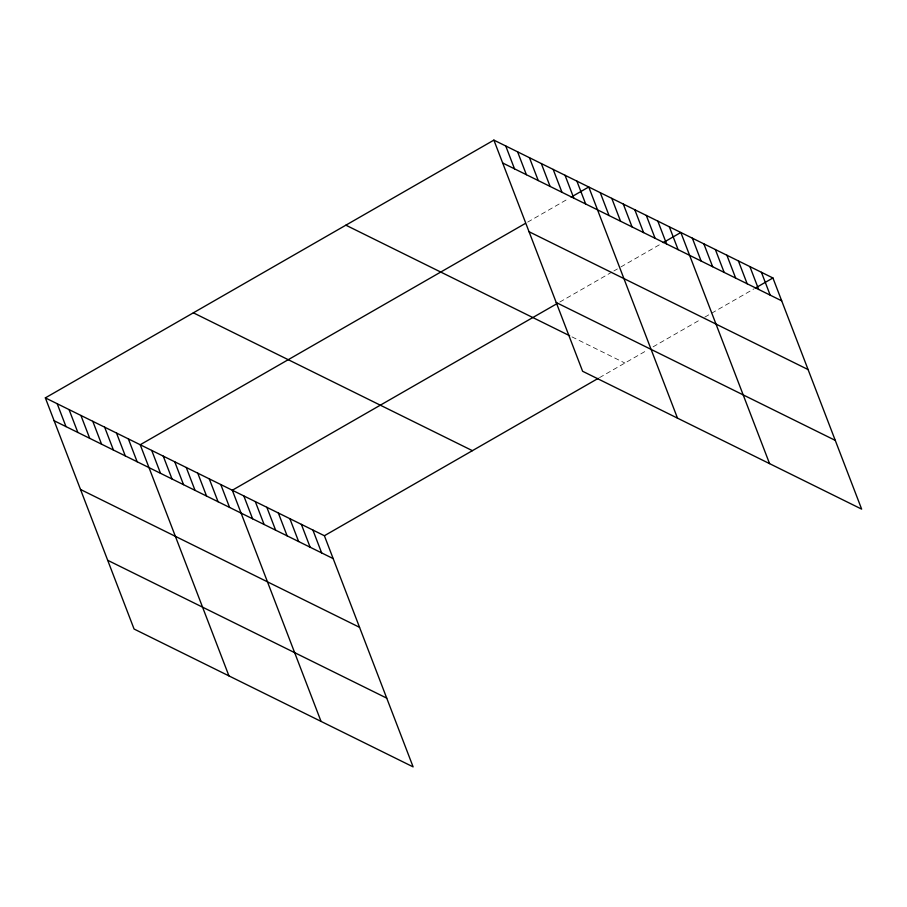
<?xml version="1.0" encoding="UTF-8"?>
<svg xmlns="http://www.w3.org/2000/svg" width="907" height="907" viewBox="0 0 907 907"><rect width="100%" height="100%" fill="white"/><g stroke="black" fill="none" stroke-linecap="round" stroke-linejoin="round"><path stroke-width="0.68" stroke-dasharray="4.54 3.4" d="M527.67 222.102L567.612 199.143M559.846 302.02L612.701 271.635M613.88 270.966L617.406 268.937M620.932 266.907L659.695 244.629M599.493 377.641L646.045 350.884M653.097 346.837L700.091 319.831M704.784 317.133L754.125 288.777M571.954 336.871L624.9 363.038"/><path stroke-width="1.36" d="M45.35 397.878L324.389 535.731L413.116 766.88L134.077 629.027L45.35 397.878L493.884 140.12L772.923 277.973L861.65 509.122L582.611 371.269L493.884 140.12M525.323 223.451L140.222 444.747L228.949 675.896M571.138 197.114L588.756 186.989L677.484 418.138M557.488 303.369L232.305 490.245L321.033 721.382M663.221 242.611L680.84 232.487L769.567 463.624M324.389 535.731L598.28 378.332M755.304 288.097L772.923 277.973M502.659 162.988L781.698 300.829M529.042 231.716L808.08 369.568M556.229 302.53L835.268 440.383M345.873 225.185L569.653 335.737M193.361 312.824L472.4 450.666M54.125 420.746L333.164 558.599M80.508 489.474L359.546 627.327M107.695 560.288L386.733 698.141M761.415 272.281L770.19 295.149M749.896 266.601L758.671 289.458M738.389 260.91L747.164 283.778M726.881 255.23L735.656 278.086M715.374 249.538L724.149 272.406M703.855 243.858L712.641 266.715M692.347 238.167L701.122 261.035M669.332 226.795L678.107 249.663M657.824 221.115L666.6 243.972M646.306 215.424L655.081 238.28M634.798 209.732L643.573 232.6M623.29 204.052L632.066 226.909M611.783 198.361L620.558 221.229M600.264 192.681L609.039 215.537M576.897 181.139L585.673 203.996M565.038 175.278L573.814 198.134M553.179 169.416L561.955 192.284M541.32 163.555L550.096 186.423M529.461 157.705L538.236 180.561M517.602 151.843L526.377 174.7M505.743 145.982L514.518 168.849M312.881 530.039L321.656 552.907M301.362 524.359L310.137 547.216M289.855 518.668L298.63 541.536M278.347 512.988L287.122 535.844M266.839 507.296L275.615 530.164M255.32 501.616L264.096 524.473M243.813 495.925L252.588 518.793M220.798 484.553L229.573 507.421M209.279 478.873L218.065 501.73M197.771 473.182L206.547 496.038M186.264 467.49L195.039 490.358M174.756 461.81L183.531 484.667M163.249 456.119L172.024 478.987M151.73 450.439L160.505 473.295M128.363 438.897L137.138 461.754M116.504 433.036L125.279 455.892M104.645 427.174L113.42 450.042M92.786 421.313L101.561 444.181M80.927 415.463L89.702 438.319M69.068 409.601L77.843 432.458M57.209 403.74L65.984 426.607"/></g></svg>
